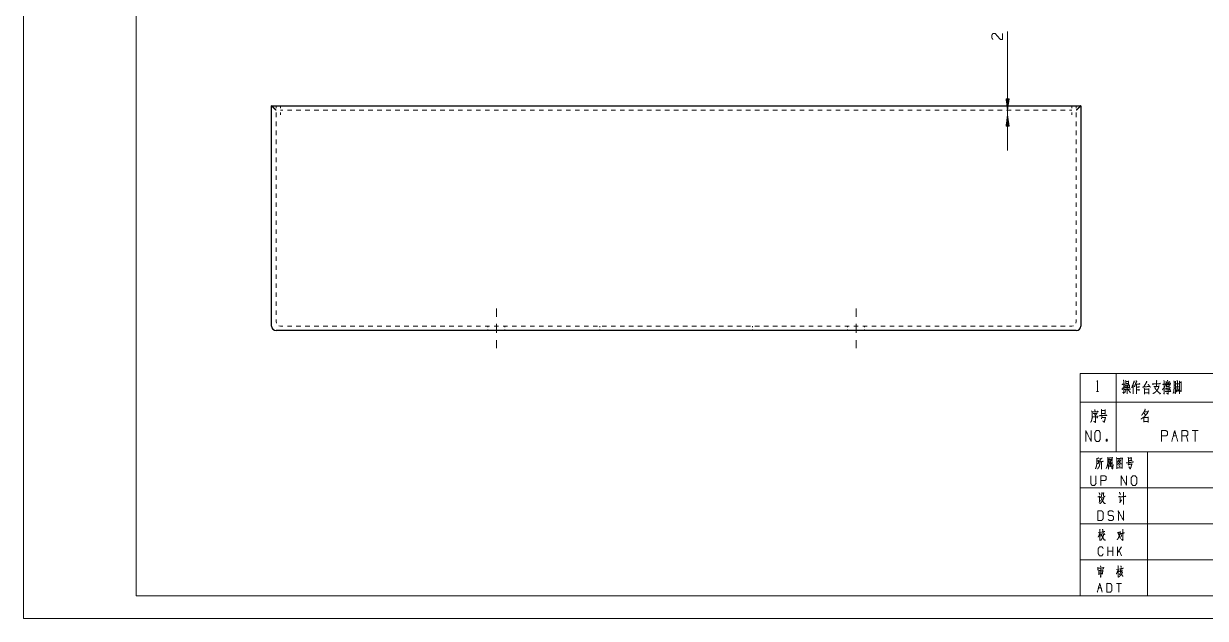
# Model space of a CAD drawing. Header units: millimetres. Extents: x 0 to 420, y 0 to 297.
# Drawn here: x 0 to 262.9, y 0 to 132.2 of the extents above; entities that cross this region are included whole.
import ezdxf

# ---------------------------------------------------------------- set-up
doc = ezdxf.new("R2010")
doc.units = ezdxf.units.MM
doc.layers.add('101', color=7, linetype='Continuous', true_color=0xffffff)

msp = doc.modelspace()

# ---------------------------------------------------------------- linework, layer by layer
at = {"layer": '101', "color": 133, "linetype": 'Continuous', "lineweight": 18}
for p, q in [((0, 297), (0, 0)), ((25, 292), (25, 5)), ((235, 37), (235, 5)), ((235, 37), (415, 37)), ((250, 37), (250, 5)), ((235, 29), (415, 29)), ((235, 21), (285, 21)), ((235, 13), (285, 13)), ((25, 5), (415, 5)), ((235, 5), (415, 5)), ((0, 0), (420, 0))]:
    msp.add_line(p, q, dxfattribs=at)
at = {"layer": '101', "color": 22, "linetype": 'Continuous', "lineweight": 18}
for p, q in [((218.86, 104.04), (218.86, 130.5)), ((218.53, 115.52), (218.53, 115.49)), ((218.53, 115.52), (218.53, 115.49)), ((219.2, 115.52), (218.53, 115.52)), ((218.53, 115.52), (218.86, 112.98)), ((218.58, 115.52), (218.58, 115.1)), ((218.64, 115.52), (218.64, 114.72)), ((218.69, 115.52), (218.69, 114.33)), ((218.74, 115.52), (218.74, 113.95)), ((218.79, 115.52), (218.79, 113.56)), ((218.84, 115.52), (218.84, 113.17)), ((218.86, 112.98), (219.2, 115.52)), ((218.89, 115.52), (218.89, 113.17)), ((218.94, 115.52), (218.94, 113.56)), ((218.99, 115.52), (218.99, 113.95)), ((219.04, 115.52), (219.04, 114.33)), ((219.09, 115.52), (219.09, 114.72)), ((219.14, 115.52), (219.14, 115.1)), ((219.19, 115.52), (219.19, 115.49)), ((219.19, 115.52), (219.19, 115.49)), ((218.86, 111.98), (218.53, 109.44)), ((218.69, 109.44), (218.69, 110.63)), ((218.74, 109.44), (218.74, 111.02)), ((218.79, 109.44), (218.79, 111.4)), ((218.84, 109.44), (218.84, 111.79)), ((219.2, 109.44), (218.86, 111.98)), ((218.89, 109.44), (218.89, 111.79)), ((218.94, 109.44), (218.94, 111.4)), ((218.99, 109.44), (218.99, 111.02)), ((219.04, 109.44), (219.04, 110.63)), ((218.53, 109.44), (218.53, 109.47)), ((218.53, 109.44), (218.53, 109.47)), ((218.53, 109.44), (219.2, 109.44)), ((218.58, 109.44), (218.58, 109.86)), ((218.64, 109.44), (218.64, 110.24)), ((219.09, 109.44), (219.09, 110.24)), ((219.14, 109.44), (219.14, 109.86)), ((219.19, 109.44), (219.19, 109.47)), ((219.19, 109.44), (219.19, 109.47))]:
    msp.add_line(p, q, dxfattribs=at)
at = {"layer": '101', "color": 163, "linetype": 'Continuous', "lineweight": 25}
for p, q in [((55.16, 113.98), (57.16, 113.98)), ((55.16, 64.98), (55.16, 113.98)), ((57.16, 113.98), (233.16, 113.98)), ((233.16, 113.98), (235.16, 113.98)), ((235.16, 113.98), (235.16, 64.98)), ((234.16, 63.98), (56.16, 63.98))]:
    msp.add_line(p, q, dxfattribs=at)
at = {"layer": '101', "color": 53, "linetype": 'Continuous', "lineweight": 18}
for p, q in [((56.16, 113.98), (56.16, 113.48)), ((57.16, 113.98), (57.16, 113.48)), ((233.16, 113.98), (233.16, 113.48)), ((234.16, 113.48), (234.16, 113.98)), ((56.16, 112.48), (56.16, 111.48)), ((56.16, 110.48), (56.16, 109.48)), ((57.66, 112.98), (57.16, 112.98)), ((57.16, 112.48), (57.16, 111.98)), ((59.66, 112.98), (58.66, 112.98)), ((61.66, 112.98), (60.66, 112.98)), ((63.66, 112.98), (62.66, 112.98)), ((65.66, 112.98), (64.66, 112.98)), ((67.66, 112.98), (66.66, 112.98)), ((69.66, 112.98), (68.66, 112.98)), ((71.66, 112.98), (70.66, 112.98)), ((73.66, 112.98), (72.66, 112.98)), ((75.66, 112.98), (74.66, 112.98)), ((77.66, 112.98), (76.66, 112.98)), ((79.66, 112.98), (78.66, 112.98)), ((81.66, 112.98), (80.66, 112.98)), ((83.66, 112.98), (82.66, 112.98)), ((85.66, 112.98), (84.66, 112.98)), ((87.66, 112.98), (86.66, 112.98)), ((89.66, 112.98), (88.66, 112.98)), ((91.66, 112.98), (90.66, 112.98)), ((93.66, 112.98), (92.66, 112.98)), ((95.66, 112.98), (94.66, 112.98)), ((97.66, 112.98), (96.66, 112.98)), ((99.66, 112.98), (98.66, 112.98)), ((101.66, 112.98), (100.66, 112.98)), ((103.66, 112.98), (102.66, 112.98)), ((105.66, 112.98), (104.66, 112.98)), ((107.66, 112.98), (106.66, 112.98)), ((109.66, 112.98), (108.66, 112.98)), ((111.66, 112.98), (110.66, 112.98)), ((113.66, 112.98), (112.66, 112.98)), ((115.66, 112.98), (114.66, 112.98)), ((117.66, 112.98), (116.66, 112.98)), ((119.66, 112.98), (118.66, 112.98)), ((121.66, 112.98), (120.66, 112.98)), ((123.66, 112.98), (122.66, 112.98)), ((125.66, 112.98), (124.66, 112.98)), ((127.66, 112.98), (126.66, 112.98)), ((129.66, 112.98), (128.66, 112.98)), ((131.66, 112.98), (130.66, 112.98)), ((133.66, 112.98), (132.66, 112.98)), ((135.66, 112.98), (134.66, 112.98)), ((137.66, 112.98), (136.66, 112.98)), ((139.66, 112.98), (138.66, 112.98)), ((141.66, 112.98), (140.66, 112.98)), ((143.66, 112.98), (142.66, 112.98)), ((145.66, 112.98), (144.66, 112.98)), ((147.66, 112.98), (146.66, 112.98)), ((149.66, 112.98), (148.66, 112.98)), ((151.66, 112.98), (150.66, 112.98)), ((153.66, 112.98), (152.66, 112.98)), ((155.66, 112.98), (154.66, 112.98)), ((157.66, 112.98), (156.66, 112.98)), ((159.66, 112.98), (158.66, 112.98)), ((161.66, 112.98), (160.66, 112.98)), ((163.66, 112.98), (162.66, 112.98)), ((165.66, 112.98), (164.66, 112.98)), ((167.66, 112.98), (166.66, 112.98)), ((169.66, 112.98), (168.66, 112.98)), ((171.66, 112.98), (170.66, 112.98)), ((173.66, 112.98), (172.66, 112.98)), ((175.66, 112.98), (174.66, 112.98)), ((177.66, 112.98), (176.66, 112.98)), ((179.66, 112.98), (178.66, 112.98)), ((181.66, 112.98), (180.66, 112.98)), ((183.66, 112.98), (182.66, 112.98)), ((185.66, 112.98), (184.66, 112.98)), ((187.66, 112.98), (186.66, 112.98)), ((189.66, 112.98), (188.66, 112.98)), ((191.66, 112.98), (190.66, 112.98)), ((193.66, 112.98), (192.66, 112.98)), ((195.66, 112.98), (194.66, 112.98)), ((197.66, 112.98), (196.66, 112.98)), ((199.66, 112.98), (198.66, 112.98)), ((201.66, 112.98), (200.66, 112.98)), ((203.66, 112.98), (202.66, 112.98)), ((205.66, 112.98), (204.66, 112.98)), ((207.66, 112.98), (206.66, 112.98)), ((209.66, 112.98), (208.66, 112.98)), ((211.66, 112.98), (210.66, 112.98)), ((213.66, 112.98), (212.66, 112.98)), ((215.66, 112.98), (214.66, 112.98)), ((217.66, 112.98), (216.66, 112.98)), ((219.66, 112.98), (218.66, 112.98)), ((221.66, 112.98), (220.66, 112.98)), ((223.66, 112.98), (222.66, 112.98)), ((225.66, 112.98), (224.66, 112.98)), ((227.66, 112.98), (226.66, 112.98)), ((229.66, 112.98), (228.66, 112.98)), ((231.66, 112.98), (230.66, 112.98)), ((233.16, 112.98), (232.66, 112.98)), ((233.16, 112.48), (233.16, 111.98)), ((234.16, 111.48), (234.16, 112.48)), ((234.16, 109.48), (234.16, 110.48)), ((56.16, 108.48), (56.16, 107.48)), ((234.16, 107.48), (234.16, 108.48)), ((56.16, 106.48), (56.16, 105.48)), ((234.16, 105.48), (234.16, 106.48)), ((56.16, 104.48), (56.16, 103.48)), ((234.16, 103.48), (234.16, 104.48)), ((56.16, 102.48), (56.16, 101.48)), ((56.16, 100.48), (56.16, 99.48)), ((234.16, 101.48), (234.16, 102.48)), ((234.16, 99.48), (234.16, 100.48)), ((56.16, 98.48), (56.16, 97.48)), ((234.16, 97.48), (234.16, 98.48)), ((56.16, 96.48), (56.16, 95.48)), ((234.16, 95.48), (234.16, 96.48)), ((56.16, 94.48), (56.16, 93.48)), ((56.16, 92.48), (56.16, 91.48)), ((234.16, 93.48), (234.16, 94.48)), ((234.16, 91.48), (234.16, 92.48)), ((56.16, 90.48), (56.16, 89.48)), ((234.16, 89.48), (234.16, 90.48)), ((56.16, 88.48), (56.16, 87.48)), ((234.16, 87.48), (234.16, 88.48)), ((56.16, 86.48), (56.16, 85.48)), ((56.16, 84.48), (56.16, 83.48)), ((234.16, 85.48), (234.16, 86.48)), ((234.16, 83.48), (234.16, 84.48)), ((56.16, 82.48), (56.16, 81.48)), ((234.16, 81.48), (234.16, 82.48)), ((56.16, 80.48), (56.16, 79.48)), ((234.16, 79.48), (234.16, 80.48)), ((56.16, 78.48), (56.16, 77.48)), ((56.16, 76.48), (56.16, 75.48)), ((234.16, 77.48), (234.16, 78.48)), ((234.16, 75.48), (234.16, 76.48)), ((56.16, 74.48), (56.16, 73.48)), ((234.16, 73.48), (234.16, 74.48)), ((56.16, 72.48), (56.16, 71.48)), ((234.16, 71.48), (234.16, 72.48)), ((56.16, 70.48), (56.16, 69.48)), ((56.16, 68.48), (56.16, 67.48)), ((234.16, 69.48), (234.16, 70.48)), ((234.16, 67.48), (234.16, 68.48)), ((56.16, 66.48), (56.16, 65.98)), ((56.16, 65.98), (56.26, 65.61)), ((234.06, 65.61), (234.16, 65.98)), ((234.16, 65.98), (234.16, 66.48)), ((56.78, 65.08), (57.16, 64.98)), ((57.16, 64.98), (57.66, 64.98)), ((58.66, 64.98), (59.66, 64.98)), ((60.66, 64.98), (61.66, 64.98)), ((62.66, 64.98), (63.66, 64.98)), ((64.66, 64.98), (65.66, 64.98)), ((66.66, 64.98), (67.66, 64.98)), ((68.66, 64.98), (69.66, 64.98)), ((70.66, 64.98), (71.66, 64.98)), ((72.66, 64.98), (73.66, 64.98)), ((74.66, 64.98), (75.66, 64.98)), ((76.66, 64.98), (77.66, 64.98)), ((78.66, 64.98), (79.66, 64.98)), ((80.66, 64.98), (81.66, 64.98)), ((82.66, 64.98), (83.66, 64.98)), ((84.66, 64.98), (85.66, 64.98)), ((86.66, 64.98), (87.66, 64.98)), ((88.66, 64.98), (89.66, 64.98)), ((90.66, 64.98), (91.66, 64.98)), ((92.66, 64.98), (93.66, 64.98)), ((94.66, 64.98), (95.66, 64.98)), ((96.66, 64.98), (97.66, 64.98)), ((98.66, 64.98), (99.66, 64.98)), ((100.66, 64.98), (101.66, 64.98)), ((102.66, 64.98), (103.66, 64.98)), ((103.28, 64.98), (103.28, 64.73)), ((103.28, 64.23), (103.28, 63.98)), ((104.66, 64.98), (105.66, 64.98)), ((106.66, 64.98), (107.66, 64.98)), ((107.03, 64.73), (107.03, 64.98)), ((107.03, 63.98), (107.03, 64.23)), ((108.66, 64.98), (109.66, 64.98)), ((110.66, 64.98), (111.66, 64.98)), ((112.66, 64.98), (113.66, 64.98)), ((114.66, 64.98), (115.66, 64.98)), ((116.66, 64.98), (117.66, 64.98)), ((118.66, 64.98), (119.66, 64.98)), ((120.66, 64.98), (121.66, 64.98)), ((122.66, 64.98), (123.66, 64.98)), ((124.66, 64.98), (125.66, 64.98)), ((126.66, 64.98), (127.66, 64.98)), ((128.16, 64.73), (128.16, 64.98)), ((128.16, 63.98), (128.16, 64.23)), ((128.66, 64.98), (129.66, 64.98)), ((130.66, 64.98), (131.66, 64.98)), ((132.66, 64.98), (133.66, 64.98)), ((134.66, 64.98), (135.66, 64.98)), ((136.66, 64.98), (137.66, 64.98)), ((138.66, 64.98), (139.66, 64.98)), ((140.66, 64.98), (141.66, 64.98)), ((142.66, 64.98), (143.66, 64.98)), ((144.66, 64.98), (145.66, 64.98)), ((146.66, 64.98), (147.66, 64.98)), ((148.66, 64.98), (149.66, 64.98)), ((150.66, 64.98), (151.66, 64.98)), ((152.66, 64.98), (153.66, 64.98)), ((154.66, 64.98), (155.66, 64.98)), ((156.66, 64.98), (157.66, 64.98)), ((158.66, 64.98), (159.66, 64.98)), ((160.66, 64.98), (161.66, 64.98)), ((162.16, 64.73), (162.16, 64.98)), ((162.16, 63.98), (162.16, 64.23)), ((162.66, 64.98), (163.66, 64.98)), ((164.66, 64.98), (165.66, 64.98)), ((166.66, 64.98), (167.66, 64.98)), ((168.66, 64.98), (169.66, 64.98)), ((170.66, 64.98), (171.66, 64.98)), ((172.66, 64.98), (173.66, 64.98)), ((174.66, 64.98), (175.66, 64.98)), ((176.66, 64.98), (177.66, 64.98)), ((178.66, 64.98), (179.66, 64.98)), ((180.66, 64.98), (181.66, 64.98)), ((182.66, 64.98), (183.66, 64.98)), ((183.28, 64.98), (183.28, 64.73)), ((183.28, 64.23), (183.28, 63.98)), ((184.66, 64.98), (185.66, 64.98)), ((186.66, 64.98), (187.66, 64.98)), ((187.03, 64.73), (187.03, 64.98)), ((187.03, 63.98), (187.03, 64.23)), ((188.66, 64.98), (189.66, 64.98)), ((190.66, 64.98), (191.66, 64.98)), ((192.66, 64.98), (193.66, 64.98)), ((194.66, 64.98), (195.66, 64.98)), ((196.66, 64.98), (197.66, 64.98)), ((198.66, 64.98), (199.66, 64.98)), ((200.66, 64.98), (201.66, 64.98)), ((202.66, 64.98), (203.66, 64.98)), ((204.66, 64.98), (205.66, 64.98)), ((206.66, 64.98), (207.66, 64.98)), ((208.66, 64.98), (209.66, 64.98)), ((210.66, 64.98), (211.66, 64.98)), ((212.66, 64.98), (213.66, 64.98)), ((214.66, 64.98), (215.66, 64.98)), ((216.66, 64.98), (217.66, 64.98)), ((218.66, 64.98), (219.66, 64.98)), ((220.66, 64.98), (221.66, 64.98)), ((222.66, 64.98), (223.66, 64.98)), ((224.66, 64.98), (225.66, 64.98)), ((226.66, 64.98), (227.66, 64.98)), ((228.66, 64.98), (229.66, 64.98)), ((230.66, 64.98), (231.66, 64.98)), ((232.66, 64.98), (233.16, 64.98)), ((233.16, 64.98), (233.53, 65.08))]:
    msp.add_line(p, q, dxfattribs=at)
at = {"layer": '101', "color": 151, "linetype": 'Continuous', "lineweight": 18}
for p, q in [((105.16, 67.07), (105.16, 68.91)), ((185.16, 67.07), (185.16, 68.91)), ((105.16, 63.48), (105.16, 65.48)), ((185.16, 63.48), (185.16, 65.48)), ((105.16, 60.06), (105.16, 61.89)), ((185.16, 60.06), (185.16, 61.89))]:
    msp.add_line(p, q, dxfattribs=at)
at = {"layer": '101', "color": 72, "linetype": 'Continuous', "lineweight": 18}
for p, q in [((235, 54.46), (243, 54.46)), ((235, 54.46), (235, 48.11)), ((243, 54.46), (243, 48.11)), ((243, 54.46), (283, 54.46)), ((245.22, 52.7), (245.73, 52.7)), ((245.75, 52.82), (245.75, 52.03)), ((254.09, 52.7), (254.29, 52.38)), ((254.98, 52.68), (254.68, 52.33)), ((238.67, 50.48), (239.09, 50.48)), ((245.25, 50.93), (244.99, 50.17)), ((245.01, 51.95), (245.01, 51.25)), ((245.01, 51.88), (245.32, 51.88)), ((245.04, 51.35), (245.34, 51.35)), ((245.22, 52.2), (245.75, 52.2)), ((245.38, 51.95), (245.38, 51.28)), ((245.47, 51.25), (245.47, 49.95)), ((245.64, 51.97), (245.64, 51.3)), ((245.64, 51.85), (246.01, 51.85)), ((245.66, 51.35), (246, 51.35)), ((245.68, 50.9), (246.21, 50.13)), ((246.01, 51.95), (246.01, 51.28)), ((246.84, 51.85), (246.84, 49.95)), ((254.04, 52.18), (255.1, 52.18)), ((254.24, 52.03), (254.24, 51.43)), ((254.27, 51.9), (254.82, 51.9)), ((254.27, 51.55), (254.82, 51.55)), ((254.84, 52), (254.84, 51.5)), ((255.15, 52.35), (255.07, 51.85)), ((255.95, 51.85), (256.23, 51.85)), ((255.96, 51.18), (256.21, 51.18)), ((256.35, 51.5), (256.94, 51.5)), ((256.39, 52.18), (256.95, 52.18)), ((235, 48.11), (243, 48.11)), ((235, 48.11), (235, 37)), ((243, 48.11), (243, 37)), ((243, 48.11), (283, 48.11)), ((239.76, 46.22), (240.58, 46.22)), ((239.76, 45.53), (240.58, 45.53)), ((239.95, 45.08), (239.76, 44.38)), ((240.59, 46.45), (240.59, 45.3)), ((249.23, 45.65), (249.55, 45.17)), ((239.81, 44.65), (240.59, 44.65)), ((240.85, 39.81), (240.99, 39.39)), ((255.72, 40.56), (256.39, 40.56)), ((259, 39.36), (258.67, 40.56)), ((261.28, 41.74), (259.94, 41.74)), ((260.61, 41.74), (260.61, 39.36)), ((235, 37), (243, 37)), ((243, 37), (283, 37)), ((241.79, 35.05), (241.78, 33.74)), ((241.5, 33.66), (242.04, 33.81)), ((239.62, 19.15), (239.06, 19.01)), ((239.43, 18.9), (239.63, 18.63)), ((241.17, 13.94), (241.17, 15.91)), ((242.28, 13.94), (242.28, 15.91)), ((243.29, 13.94), (243.29, 15.91)), ((244.25, 15.91), (243.29, 14.54)), ((242.28, 14.94), (241.17, 14.94)), ((244.25, 13.94), (243.7, 15.12)), ((243.7, 10.96), (243.12, 10.84)), ((243.49, 10.67), (243.68, 10.43)), ((239.32, 10.28), (239.85, 10.36)), ((239.1, 6.79), (239.66, 6.79)), ((244.18, 7.77), (243.07, 7.77)), ((243.62, 7.77), (243.62, 5.8))]:
    msp.add_line(p, q, dxfattribs=at)
at = {"layer": '101', "color": 163, "linetype": 'Continuous', "lineweight": 25}
for centre, start, end in [((56.16, 64.98), 180, 270), ((234.16, 64.98), 270, 0)]:
    msp.add_arc(centre, 1, start, end, dxfattribs=at)
at = {"layer": '101', "color": 72, "linetype": 'Continuous', "lineweight": 18}
for points, knots in [([(215.62, 128.72), (215.4, 129.04), (215.4, 129.73), (215.62, 130.06), (216.1, 130.06), (217.3, 128.7), (217.77, 128.72), (217.77, 130.06)], [0, 0, 0.069692, 0.192977, 0.265273, 0.350228, 0.674739, 0.759753, 1, 1]), ([(238.74, 52.65), (238.88, 52.85), (238.88, 50.48)], [0, 0, 0.093491, 1, 1]), ([(244.58, 53), (244.71, 52.82), (244.71, 50.02), (244.49, 50.3)], [0, 0, 0.063757, 0.896689, 1, 1]), ([(245.09, 52.9), (245.18, 52.73), (245.18, 52.08)], [0, 0, 0.231722, 1, 1]), ([(247, 52.8), (247.09, 52.55), (247.02, 52.65), (246.49, 51.25)], [0, 0, 0.140692, 0.205671, 1, 1]), ([(247.46, 52.88), (247.65, 52.57), (247.53, 52.68), (247.09, 51.47)], [0, 0, 0.199122, 0.287736, 1, 1]), ([(249.74, 52.73), (249.88, 52.57), (249.84, 52.57), (249.12, 51.43), (248.91, 51.4), (250.48, 51.6), (250.64, 51.38), (250.14, 52.08)], [0, 0, 0.045478, 0.053276, 0.353145, 0.400261, 0.750089, 0.810876, 1, 1]), ([(251.96, 52.88), (252.08, 52.78), (252.01, 52.73), (252.01, 51.53), (251.38, 51.53), (252.45, 51.53), (252.56, 51.7), (252.4, 51.18), (252.24, 50.85), (251.91, 50.48), (251.62, 50.2), (251.22, 49.98)], [0, 0, 0.028219, 0.043578, 0.256431, 0.369297, 0.560542, 0.596837, 0.694142, 0.758323, 0.847615, 0.917583, 1, 1]), ([(253.62, 52.88), (253.74, 52.7), (253.74, 49.88), (253.56, 50.02)], [0, 0, 0.065517, 0.929131, 1, 1]), ([(254.45, 52.95), (254.5, 52.73), (254.5, 52.25)], [0, 0, 0.327354, 1, 1]), ([(255.84, 52.82), (255.93, 52.65), (255.93, 51.18), (255.89, 50.95), (255.88, 50.78), (255.86, 50.55), (255.81, 50.3), (255.7, 50)], [0, 0, 0.068209, 0.581407, 0.660651, 0.721849, 0.800374, 0.889293, 1, 1]), ([(255.95, 52.53), (256.26, 52.53), (256.26, 52.73), (256.26, 49.98), (256.04, 50.13)], [0, 0, 0.089811, 0.146267, 0.922541, 1, 1]), ([(256.55, 52.88), (256.71, 52.68), (256.67, 52.78), (256.67, 51.5), (256.44, 50.48), (256.3, 50.35), (256.88, 50.7), (256.94, 50.53), (256.76, 51.12)], [0, 0, 0.058554, 0.082858, 0.374998, 0.615683, 0.658925, 0.814782, 0.856681, 1, 1]), ([(257.06, 52.78), (257.2, 52.57), (257.13, 52.65), (257.13, 49.9)], [0, 0, 0.079064, 0.112338, 1, 1]), ([(257.18, 52.43), (257.52, 52.43), (257.52, 52.65), (257.52, 50.43), (257.22, 50.6)], [0, 0, 0.107168, 0.178972, 0.889034, 1, 1]), ([(244.41, 50.83), (244.33, 51.08), (244.92, 51.5)], [0, 0, 0.264701, 1, 1]), ([(244.41, 51.95), (244.39, 52.08), (244.99, 52.08)], [0, 0, 0.173602, 1, 1]), ([(244.94, 50.83), (244.88, 50.95), (246.21, 50.95), (246.08, 51.08), (246.01, 50.95)], [0, 0, 0.076242, 0.820602, 0.919363, 1, 1]), ([(247.37, 52.08), (248.29, 52.08), (248.2, 52.22), (248.11, 52.1)], [0, 0, 0.737473, 0.87717, 1, 1]), ([(247.58, 52.03), (247.58, 49.9), (247.58, 51.4), (248.18, 51.4), (248.1, 51.55), (248.01, 51.43)], [0, 0, 0.466714, 0.796159, 0.928142, 0.966379, 1, 1]), ([(247.62, 50.78), (248.24, 50.78), (248.11, 50.9), (248.02, 50.73)], [0, 0, 0.624527, 0.802088, 1, 1]), ([(249.22, 51.18), (249.36, 51.03), (249.36, 49.85), (249.36, 50.13), (250.32, 50.13), (250.32, 49.83), (250.32, 51.08), (250.32, 50.95), (249.38, 50.95)], [0, 0, 0.039474, 0.264467, 0.317126, 0.499887, 0.557332, 0.796688, 0.820623, 1, 1]), ([(251.32, 52.18), (251.22, 52), (251.09, 52.13), (252.83, 52.13), (252.75, 52.33), (252.67, 52.2)], [0, 0, 0.08258, 0.153561, 0.852607, 0.938216, 1, 1]), ([(251.62, 51.5), (251.75, 51.05), (252.12, 50.65), (252.47, 50.23), (252.83, 50.02), (252.91, 50.08), (252.72, 49.88)], [0, 0, 0.19844, 0.43047, 0.665524, 0.838219, 0.881398, 1, 1]), ([(253.46, 50.78), (253.35, 50.93), (253.92, 51.55)], [0, 0, 0.178942, 1, 1]), ([(253.49, 51.9), (253.42, 52.08), (253.99, 52.08)], [0, 0, 0.250211, 1, 1]), ([(253.92, 50.48), (255.17, 50.48), (255.08, 50.7), (255, 50.55), (255.03, 50.55)], [0, 0, 0.735551, 0.87724, 0.979282, 1, 1]), ([(254.02, 52.3), (254.09, 52.25), (253.99, 51.78)], [0, 0, 0.151041, 1, 1]), ([(255.01, 51.43), (255.03, 51.3), (253.99, 51.08)], [0, 0, 0.105814, 1, 1]), ([(254.01, 50.85), (255.03, 50.85), (254.93, 51.05), (254.84, 50.85)], [0, 0, 0.697297, 0.851272, 1, 1]), ([(254.57, 51.2), (254.57, 49.88), (254.25, 50.08)], [0, 0, 0.779053, 1, 1]), ([(237.56, 46.13), (237.69, 45.95), (237.66, 44.45), (237.59, 44.08), (237.48, 43.78), (237.34, 43.6)], [0, 0, 0.081566, 0.649824, 0.793832, 0.914832, 1, 1]), ([(237.7, 45.95), (239.01, 45.95), (238.93, 46.08), (238.85, 45.9)], [0, 0, 0.79327, 0.883171, 1, 1]), ([(237.91, 44.83), (237.81, 44.7), (237.77, 44.8), (238.91, 44.8), (238.96, 45), (238.79, 44.55)], [0, 0, 0.074524, 0.127161, 0.67261, 0.770465, 1, 1]), ([(237.89, 45.55), (238.71, 45.55), (238.8, 45.68), (238.41, 45.08), (238.5, 44.95), (238.22, 45.35)], [0, 0, 0.349352, 0.41636, 0.723317, 0.790325, 1, 1]), ([(238.44, 44.83), (238.44, 43.55), (238.03, 43.83)], [0, 0, 0.721581, 1, 1]), ([(238.25, 46.45), (238.36, 46), (238.39, 46.08), (238.35, 45.9)], [0, 0, 0.638265, 0.750293, 1, 1]), ([(239.46, 45.08), (239.41, 45), (239.32, 45.12), (240.97, 45.12), (240.87, 45.2), (240.76, 45.08)], [0, 0, 0.040633, 0.112439, 0.86841, 0.923643, 1, 1]), ([(239.7, 46.47), (239.78, 46.38), (239.78, 45.35)], [0, 0, 0.110318, 1, 1]), ([(240.67, 44.73), (240.37, 43.55), (240.07, 43.9)], [0, 0, 0.725031, 1, 1]), ([(249.32, 45.95), (250.08, 45.95), (250.2, 46.18), (249.97, 45.6), (249.55, 45.12), (249.14, 44.7), (248.56, 44.33)], [0, 0, 0.213824, 0.286066, 0.460275, 0.639447, 0.80491, 1, 1]), ([(249.43, 46.55), (249.53, 46.38), (249.48, 46.45), (249.28, 45.98), (249.05, 45.62), (248.7, 45.17)], [0, 0, 0.113643, 0.164652, 0.449685, 0.682203, 1, 1]), ([(249.16, 44.8), (249.21, 44.73), (249.21, 43.6), (249.21, 43.78), (250.15, 43.78), (250.15, 43.55), (250.15, 44.83), (250.15, 44.65), (249.25, 44.65)], [0, 0, 0.018725, 0.248079, 0.283757, 0.474741, 0.520613, 0.780549, 0.816226, 1, 1]), ([(236.28, 39.36), (236.28, 41.74), (237.47, 39.36), (237.47, 41.74)], [0, 0, 0.320621, 0.679379, 1, 1]), ([(238.6, 39.36), (239.2, 39.36), (239.5, 39.84), (239.5, 41.26), (239.2, 41.74), (238.6, 41.74), (238.29, 41.26), (238.29, 39.84), (238.6, 39.36)], [0, 0, 0.094594, 0.183574, 0.409674, 0.498654, 0.593248, 0.683574, 0.909674, 1, 1]), ([(240.85, 39.39), (240.99, 39.39), (241.07, 39.61), (240.99, 39.81), (240.85, 39.81), (240.77, 39.61), (240.85, 39.39), (240.99, 39.81)], [0, 0, 0.086283, 0.23189, 0.363169, 0.449452, 0.580731, 0.726338, 1, 1]), ([(253.11, 39.36), (253.11, 41.74), (254.11, 41.74), (254.45, 41.51), (254.45, 40.79), (254.1, 40.56), (253.11, 40.56)], [0, 0, 0.401146, 0.571314, 0.639588, 0.762043, 0.832817, 1, 1]), ([(257.66, 39.36), (257.66, 41.74), (258.67, 41.74), (259, 41.51), (259, 40.79), (258.67, 40.56), (257.66, 40.56)], [0, 0, 0.400952, 0.571034, 0.639278, 0.761674, 0.829918, 1, 1]), ([(239.2, 35.73), (239.14, 35.69), (238.72, 35.4), (238.69, 35.58), (238.73, 35.4), (238.73, 34.83), (238.72, 34.47), (238.7, 34.23), (238.67, 33.99), (238.62, 33.77), (238.56, 33.55), (238.48, 33.39), (238.42, 33.26)], [0, 0, 0.024363, 0.186803, 0.243942, 0.302154, 0.485023, 0.597668, 0.675195, 0.753199, 0.825098, 0.898191, 0.953346, 1, 1]), ([(238.76, 34.41), (238.8, 34.43), (239.15, 34.5), (239.11, 34.47), (239.15, 35.16), (239.19, 35.07), (238.75, 34.96)], [0, 0, 0.022681, 0.239273, 0.269981, 0.676983, 0.732557, 1, 1]), ([(239.94, 35.64), (239.69, 35.47), (239.45, 35.4), (239.42, 35.58), (239.45, 35.31), (239.44, 35.05), (239.42, 34.76), (239.4, 34.52), (239.37, 34.3), (239.34, 34.05), (239.3, 33.88), (239.22, 33.74), (239.14, 33.59), (239.06, 33.46), (238.98, 33.35), (238.9, 33.26)], [0, 0, 0.096323, 0.172941, 0.229419, 0.31342, 0.396988, 0.487497, 0.564126, 0.634338, 0.711439, 0.768976, 0.817389, 0.871907, 0.92032, 0.962889, 1, 1]), ([(239.44, 34.78), (240.14, 34.92), (240.09, 34.94), (240.01, 34.89)], [0, 0, 0.834819, 0.895271, 1, 1]), ([(239.79, 34.83), (239.79, 33.19), (239.78, 33.3), (239.79, 33.48)], [0, 0, 0.849785, 0.907773, 1, 1]), ([(241.2, 35.84), (241.21, 35.64), (241.21, 35.29), (241.2, 34.96), (241.18, 34.74), (241.15, 34.45), (241.11, 34.21), (241.06, 33.94), (241, 33.74), (240.92, 33.55), (240.79, 33.3)], [0, 0, 0.076501, 0.212087, 0.339339, 0.424292, 0.535104, 0.630036, 0.733301, 0.813244, 0.895184, 1, 1]), ([(241.25, 35.62), (242.21, 35.73), (242.17, 35.78), (242.12, 35.38), (242.2, 35.38), (241.23, 35.27)], [0, 0, 0.39108, 0.416924, 0.577585, 0.60892, 1, 1]), ([(241.29, 34.23), (241.31, 34.03), (241.32, 33.52), (241.31, 33.19), (241.29, 33.28), (241.32, 33.5)], [0, 0, 0.147471, 0.523365, 0.768668, 0.835023, 1, 1]), ([(241.32, 34.05), (242.39, 34.16), (242.35, 34.23), (242.34, 34.12), (242.29, 33.61), (242.28, 33.41), (242.21, 33.19), (242.01, 33.48), (242.23, 33.26)], [0, 0, 0.374083, 0.399749, 0.43883, 0.61759, 0.687459, 0.767887, 0.891105, 1, 1]), ([(242.2, 35.18), (242.15, 35.14), (241.76, 35.07), (241.54, 35.03), (241.34, 34.98)], [0, 0, 0.07226, 0.516589, 0.766867, 1, 1]), ([(241.42, 34.87), (241.43, 34.72), (241.46, 34.27), (241.45, 34.39), (242.18, 34.45), (242.12, 34.45), (242.17, 34.85), (242.2, 34.78), (241.43, 34.72)], [0, 0, 0.056492, 0.217482, 0.258029, 0.525926, 0.548635, 0.694164, 0.720796, 1, 1]), ([(243.12, 35.8), (243.15, 35.51), (243.18, 33.24), (243.17, 33.48), (244.27, 33.48), (244.2, 33.5), (244.04, 33.48)], [0, 0, 0.069512, 0.617083, 0.675676, 0.942511, 0.962039, 1, 1]), ([(243.17, 35.51), (244.48, 35.64), (244.43, 35.71), (244.4, 35.51), (244.38, 33.52), (244.37, 33.3), (244.26, 33.48)], [0, 0, 0.32813, 0.348326, 0.398409, 0.893176, 0.948286, 1, 1]), ([(243.6, 35.16), (243.66, 35.14), (244.1, 35.2), (244.06, 35.27), (243.85, 34.85), (243.7, 34.63), (243.56, 34.45), (243.42, 34.3), (243.26, 34.19)], [0, 0, 0.033928, 0.260451, 0.302015, 0.540804, 0.679359, 0.795007, 0.902031, 1, 1]), ([(243.68, 35.49), (243.68, 35.38), (243.54, 35.05), (243.37, 34.78), (243.29, 34.67)], [0, 0, 0.119857, 0.510439, 0.853216, 1, 1]), ([(243.57, 34.92), (243.62, 34.92), (244.1, 34.34), (244.27, 34.34), (244.1, 34.39), (244.02, 34.43)], [0, 0, 0.037884, 0.645156, 0.784053, 0.927468, 1, 1]), ([(243.65, 34.36), (243.82, 34.21), (243.9, 34.1)], [0, 0, 0.630834, 1, 1]), ([(245.27, 34.58), (245.48, 34.58), (245.88, 34.63), (246.88, 34.78), (246.77, 34.8), (246.61, 34.76)], [0, 0, 0.107045, 0.322389, 0.855631, 0.914429, 1, 1]), ([(245.69, 35.86), (245.76, 35.6), (245.76, 34.83), (245.76, 35.03), (246.51, 35.14), (246.38, 35.14), (246.41, 35.69), (246.43, 35.78), (246.46, 35.71), (246.35, 35.69), (245.76, 35.6)], [0, 0, 0.076615, 0.294118, 0.350048, 0.563217, 0.598361, 0.753969, 0.779212, 0.799823, 0.831203, 1, 1]), ([(245.87, 34.63), (245.76, 34.1), (245.72, 34.19), (246.55, 34.32), (246.51, 34.41), (246.51, 34.32), (246.41, 33.94), (246.35, 33.7), (246.27, 33.5), (246.21, 33.35), (246.16, 33.24), (246.13, 33.22), (245.85, 33.72), (246.15, 33.26)], [0, 0, 0.136367, 0.159976, 0.371153, 0.396349, 0.418608, 0.516111, 0.579315, 0.633124, 0.675136, 0.705359, 0.714999, 0.861275, 1, 1]), ([(237.36, 31.68), (237.36, 30), (237.64, 29.58), (238.23, 29.58), (238.54, 30), (238.54, 31.68)], [0, 0, 0.33715, 0.438599, 0.557782, 0.66285, 1, 1]), ([(239.62, 29.58), (239.62, 31.68), (240.51, 31.68), (240.81, 31.48), (240.81, 30.84), (240.49, 30.64), (239.62, 30.64)], [0, 0, 0.401145, 0.571312, 0.639588, 0.762043, 0.832818, 1, 1]), ([(242, 33.94), (242.06, 33.77), (242.09, 33.63)], [0, 0, 0.579215, 1, 1]), ([(243.59, 33.99), (243.79, 33.83), (243.88, 33.72)], [0, 0, 0.637944, 1, 1]), ([(244.15, 29.58), (244.15, 31.68), (245.33, 29.58), (245.33, 31.68)], [0, 0, 0.317575, 0.682425, 1, 1]), ([(246.71, 29.58), (247.3, 29.58), (247.59, 30), (247.59, 31.26), (247.3, 31.68), (246.71, 31.68), (246.39, 31.26), (246.39, 30), (246.71, 29.58)], [0, 0, 0.102684, 0.19162, 0.409478, 0.498414, 0.601098, 0.69162, 0.909478, 1, 1]), ([(238.96, 27.01), (239.39, 27.1), (239.32, 27.19), (239.31, 27.01), (239.29, 25.84), (239.21, 25.75), (239.54, 26.22)], [0, 0, 0.167422, 0.209474, 0.278414, 0.733408, 0.779231, 1, 1]), ([(239.2, 27.94), (239.39, 27.63), (239.42, 27.5)], [0, 0, 0.726452, 1, 1]), ([(239.75, 26.75), (240.35, 26.86), (240.31, 26.92), (240.17, 26.53), (240.09, 26.35), (240.01, 26.2), (239.89, 26), (239.75, 25.82), (239.6, 25.67), (239.5, 25.55), (239.4, 25.49)], [0, 0, 0.254941, 0.288363, 0.462053, 0.541623, 0.612966, 0.709673, 0.80267, 0.888733, 0.952733, 1, 1]), ([(239.81, 27.98), (239.82, 27.78), (239.82, 27.56), (239.79, 27.37), (239.75, 27.17), (239.68, 27.03), (239.62, 26.92), (239.54, 26.81)], [0, 0, 0.161539, 0.340478, 0.503498, 0.668955, 0.787647, 0.890428, 1, 1]), ([(239.73, 26.55), (239.76, 26.55), (240.34, 25.58), (240.63, 25.55), (240.34, 25.62), (240.26, 25.71)], [0, 0, 0.016597, 0.617583, 0.775731, 0.937327, 1, 1]), ([(239.84, 27.81), (240.26, 27.85), (240.23, 27.92), (240.18, 27.74), (240.18, 27.59), (240.18, 27.3), (240.2, 27.23), (240.23, 27.17), (240.29, 27.14), (240.37, 27.12), (240.48, 27.12), (240.54, 27.14), (240.59, 27.19)], [0, 0, 0.256861, 0.301243, 0.412007, 0.505689, 0.679669, 0.720918, 0.765306, 0.805452, 0.854617, 0.920845, 0.960991, 1, 1]), ([(243.51, 27.03), (243.94, 27.12), (243.91, 27.17), (243.88, 25.8), (243.82, 25.71), (244.24, 26.33)], [0, 0, 0.163595, 0.183435, 0.685805, 0.725489, 1, 1]), ([(243.74, 28.03), (243.93, 27.7), (243.96, 27.56)], [0, 0, 0.736529, 1, 1]), ([(244.15, 27.03), (245.16, 27.14), (245.1, 27.17), (244.97, 27.12)], [0, 0, 0.837047, 0.891364, 1, 1]), ([(244.63, 28.09), (244.65, 27.94), (244.65, 25.36), (244.63, 25.53), (244.65, 25.75)], [0, 0, 0.049515, 0.872926, 0.929447, 1, 1]), ([(238.98, 21.79), (239.85, 21.79), (240.17, 22.21), (240.17, 23.47), (239.85, 23.89), (238.98, 23.89), (238.98, 21.79)], [0, 0, 0.142136, 0.227161, 0.43179, 0.516816, 0.658952, 1, 1]), ([(241.23, 21.99), (241.52, 21.79), (242.13, 21.79), (242.43, 22.01), (242.43, 22.63), (242.13, 22.85), (241.54, 22.85), (241.23, 23.05), (241.23, 23.69), (241.54, 23.89), (242.13, 23.89), (242.43, 23.69)], [0, 0, 0.068036, 0.184055, 0.254519, 0.372335, 0.4428, 0.555844, 0.62637, 0.748394, 0.81892, 0.931964, 1, 1]), ([(243.51, 21.79), (243.51, 23.89), (244.69, 21.79), (244.69, 23.89)], [0, 0, 0.317575, 0.682425, 1, 1]), ([(239.41, 19.01), (239.32, 18.72), (239.22, 18.47), (239.12, 18.24), (239, 18.03)], [0, 0, 0.285939, 0.539663, 0.775435, 1, 1]), ([(239.37, 19.83), (239.44, 19.71), (239.41, 19.75), (239.41, 17.31), (239.38, 17.45), (239.41, 17.66)], [0, 0, 0.048142, 0.065074, 0.880813, 0.930182, 1, 1]), ([(240.2, 18.72), (240.22, 18.55), (240.13, 18.26), (240.04, 18.03), (239.94, 17.85), (239.76, 17.56), (239.66, 17.43), (239.53, 17.31)], [0, 0, 0.103476, 0.291956, 0.443856, 0.576191, 0.787107, 0.887318, 1, 1]), ([(239.94, 19.03), (239.92, 18.86), (239.78, 18.57), (239.68, 18.36), (239.62, 18.28)], [0, 0, 0.201933, 0.596284, 0.876828, 1, 1]), ([(239.75, 19.17), (240.49, 19.32), (240.44, 19.34), (240.36, 19.29)], [0, 0, 0.838754, 0.907252, 1, 1]), ([(239.81, 18.43), (239.85, 18.38), (240.36, 17.43), (240.64, 17.41), (240.38, 17.47), (240.3, 17.56)], [0, 0, 0.033497, 0.633662, 0.788434, 0.938664, 1, 1]), ([(239.97, 19.83), (240.06, 19.65), (240.09, 19.52), (240.09, 19.4)], [0, 0, 0.449924, 0.728677, 1, 1]), ([(240.22, 19.03), (240.39, 18.8), (240.44, 18.69), (240.49, 18.57)], [0, 0, 0.535199, 0.744449, 1, 1]), ([(243.33, 19.07), (243.98, 19.19), (243.93, 19.25), (243.89, 19.01), (243.83, 18.76), (243.77, 18.49), (243.65, 18.16), (243.52, 17.89), (243.51, 17.85), (243.39, 17.66), (243.25, 17.45)], [0, 0, 0.244428, 0.272774, 0.366789, 0.461906, 0.564547, 0.695473, 0.807142, 0.823507, 0.905515, 1, 1]), ([(243.48, 18.92), (243.87, 18.12), (243.95, 17.89), (243.96, 17.74)], [0, 0, 0.70022, 0.886543, 1, 1]), ([(244.01, 18.84), (244.05, 18.82), (244.9, 19.03), (244.84, 19.05), (244.78, 19.01)], [0, 0, 0.045965, 0.873307, 0.932104, 1, 1]), ([(244.11, 18.65), (244.24, 18.34), (244.25, 18.2)], [0, 0, 0.698424, 1, 1]), ([(244.5, 19.85), (244.53, 19.63), (244.53, 18.05), (244.55, 17.54), (244.53, 17.33), (244.52, 17.29), (244.2, 17.62), (244.52, 17.33)], [0, 0, 0.066217, 0.519982, 0.669307, 0.729162, 0.741827, 0.875056, 1, 1]), ([(240.14, 14.34), (239.87, 13.94), (239.32, 13.94), (239.05, 14.34), (239.05, 15.52), (239.32, 15.91), (239.88, 15.91), (240.16, 15.52)], [0, 0, 0.114569, 0.243366, 0.357935, 0.638584, 0.753153, 0.885431, 1, 1]), ([(238.98, 11.36), (238.98, 11.17), (238.93, 10.88), (238.9, 10.78)], [0, 0, 0.316024, 0.817546, 1, 1]), ([(238.98, 11.13), (240.3, 11.25), (240.27, 11.32), (240.1, 10.99)], [0, 0, 0.748923, 0.787787, 1, 1]), ([(239.12, 10.8), (239.15, 10.61), (239.2, 9.7), (239.19, 9.87), (239.92, 9.95), (239.83, 9.97), (239.67, 9.93)], [0, 0, 0.083431, 0.487204, 0.560752, 0.886551, 0.926463, 1, 1]), ([(239.92, 9.95), (239.98, 9.85), (240.07, 10.84), (240.1, 10.76), (239.17, 10.61)], [0, 0, 0.055629, 0.522276, 0.563362, 1, 1]), ([(239.51, 11.71), (239.6, 11.5), (239.63, 11.36)], [0, 0, 0.60334, 1, 1]), ([(239.57, 11.07), (239.6, 11.03), (239.58, 9.14), (239.55, 9.33), (239.58, 9.56)], [0, 0, 0.021551, 0.822258, 0.902418, 1, 1]), ([(243.49, 10.82), (243.36, 10.49), (243.26, 10.24), (243.17, 10.05), (243.05, 9.87)], [0, 0, 0.339096, 0.594725, 0.790666, 1, 1]), ([(243.43, 11.69), (243.49, 11.59), (243.48, 11.61), (243.48, 9.16), (243.46, 9.35), (243.48, 9.56)], [0, 0, 0.039885, 0.048389, 0.86771, 0.930393, 1, 1]), ([(244.35, 10.78), (244.34, 10.67), (244.16, 10.36), (244.15, 10.34), (244.02, 10.14), (243.87, 9.93), (243.71, 9.74)], [0, 0, 0.084867, 0.374487, 0.395069, 0.594277, 0.800098, 1, 1]), ([(244.11, 11.01), (244.09, 10.88), (243.84, 10.38), (243.81, 10.36), (244.27, 10.51)], [0, 0, 0.104845, 0.570656, 0.600711, 1, 1]), ([(243.81, 10.99), (244.63, 11.15), (244.57, 11.17), (244.46, 11.11)], [0, 0, 0.811187, 0.871426, 1, 1]), ([(244.06, 11.65), (244.16, 11.44), (244.18, 11.36), (244.16, 11.3)], [0, 0, 0.609647, 0.831592, 1, 1]), ([(244.46, 10.36), (244.41, 10.22), (244.24, 9.89), (244.06, 9.68), (243.87, 9.45), (243.71, 9.29), (243.58, 9.16)], [0, 0, 0.100504, 0.349351, 0.529547, 0.726521, 0.879827, 1, 1]), ([(244.18, 9.81), (244.47, 9.45), (244.53, 9.29), (244.44, 9.49)], [0, 0, 0.533337, 0.737998, 1, 1]), ([(238.82, 5.8), (239.38, 7.77), (239.94, 5.8)], [0, 0, 0.500001, 1, 1]), ([(240.94, 5.8), (241.76, 5.8), (242.06, 6.19), (242.06, 7.37), (241.76, 7.77), (240.94, 7.77), (240.94, 5.8)], [0, 0, 0.142137, 0.227162, 0.431791, 0.516816, 0.658952, 1, 1])]:
    msp.add_open_spline(points, degree=1, knots=knots, dxfattribs=at)
at = {"layer": '101', "color": 163, "linetype": 'Continuous', "lineweight": 25}
for points, knots in [([(56.16, 112.98), (55.77, 113.36), (55.23, 113.9), (55.16, 113.98)], [0, 0, 0.382683, 0.92388, 1, 1]), ([(235.16, 113.98), (235.08, 113.9), (234.54, 113.36), (234.16, 112.98)], [0, 0, 0.076124, 0.617321, 1, 1])]:
    msp.add_open_spline(points, degree=1, knots=knots, dxfattribs=at)
at = {"layer": '101', "color": 72, "linetype": 'Continuous', "lineweight": 18}
msp.add_open_spline([(255.38, 39.36), (256.05, 41.74), (256.73, 39.36)], degree=1, dxfattribs=at)

doc.saveas('drawing.dxf')
